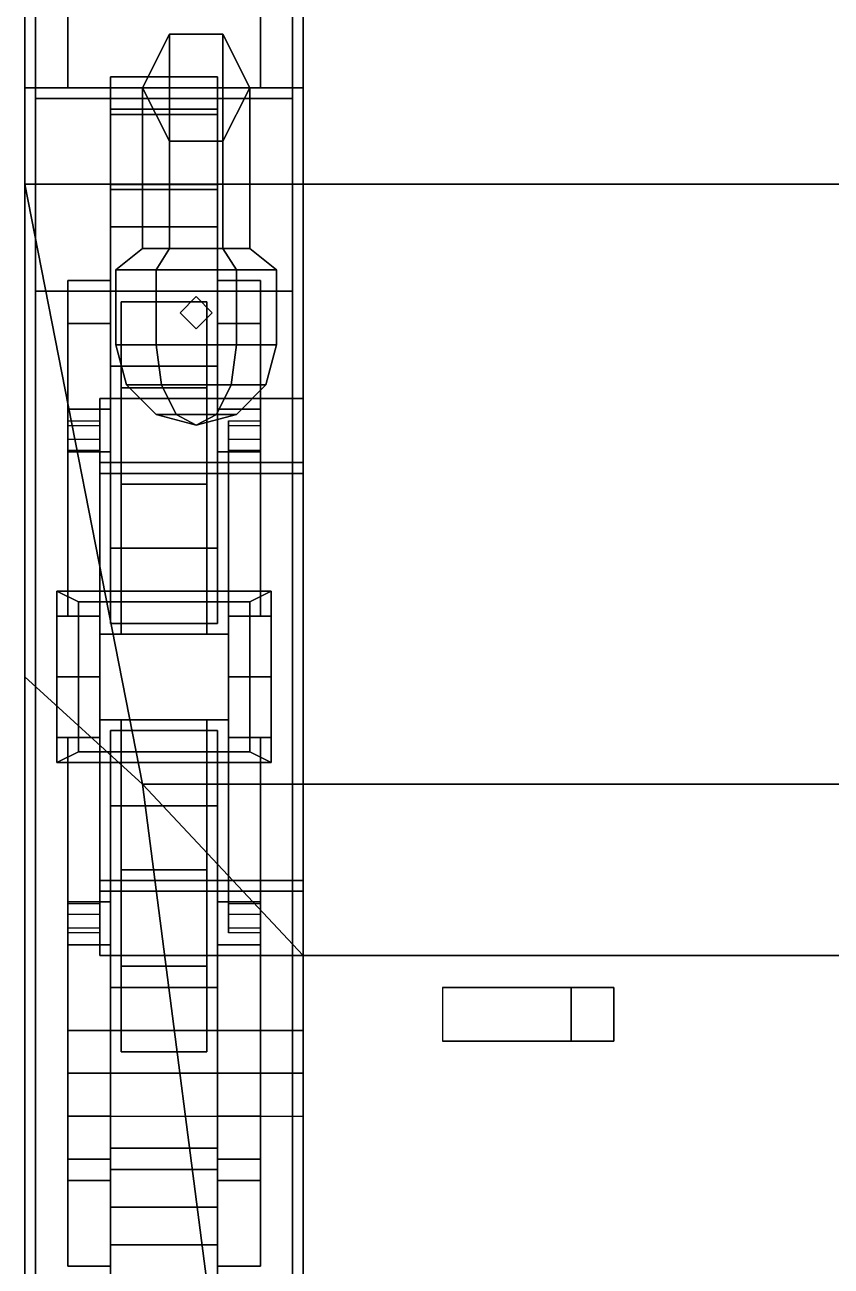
# Model space of a CAD drawing. Header units: millimetres. Extents: x -1.11 to 3, y -2.64 to 7.
# Drawn here: x -0.83 to -0.077, y 0.57 to 1.729 of the extents above; entities that cross this region are included whole.
import ezdxf

# ---------------------------------------------------------------- set-up
doc = ezdxf.new("R2010")
doc.units = ezdxf.units.MM
for name, color, linetype in [('mudguards', 6, 'Continuous'), ('suspension', 5, 'Continuous'), ('tracks', 3, 'Continuous'), ('wheels', 2, 'Continuous')]:
    doc.layers.add(name, color=color, linetype=linetype)

msp = doc.modelspace()

# ---------------------------------------------------------------- linework, layer by layer
for points in [[(-0.57, 1.85, 0.78), (-0.57, 1.58, 0.86), (0.57, 1.58, 0.86), (0.57, 1.85, 0.78)], [(-0.57, 1.74, 0.29), (-0.57, 1.58, 0.86), (-0.57, 1.85, 0.78), (-0.57, 1.85, 0.31)], [(0.57, 1.74, 0.29), (0.57, -1.81, 0.29), (-0.57, -1.81, 0.29), (-0.57, 1.74, 0.29)], [(-0.57, -1.81, 0.29), (-0.57, -1.99, 0.86), (-0.57, 1.58, 0.86), (-0.57, 1.74, 0.29)], [(-0.695, 1.72, 1.0933), (-0.72, 1.67, 1.05), (-0.72, 1.52, 1.05), (-0.695, 1.52, 1.0933)], [(-0.695, 1.72, 1.0933), (-0.645, 1.72, 1.0933), (-0.62, 1.67, 1.05), (-0.72, 1.67, 1.05)], [(-0.645, 1.72, 1.0933), (-0.695, 1.72, 1.0933), (-0.695, 1.52, 1.0933), (-0.645, 1.52, 1.0933)], [(-0.62, 1.67, 1.05), (-0.645, 1.72, 1.0933), (-0.645, 1.52, 1.0933), (-0.62, 1.52, 1.05)], [(-0.72, 1.67, 1.05), (-0.695, 1.62, 1.0067), (-0.695, 1.52, 1.0067), (-0.72, 1.52, 1.05)], [(-0.72, 1.67, 1.05), (-0.62, 1.67, 1.05), (-0.645, 1.62, 1.0067), (-0.695, 1.62, 1.0067)], [(-0.645, 1.62, 1.0067), (-0.62, 1.67, 1.05), (-0.62, 1.52, 1.05), (-0.645, 1.52, 1.0067)], [(-0.695, 1.62, 1.0067), (-0.645, 1.62, 1.0067), (-0.645, 1.52, 1.0067), (-0.695, 1.52, 1.0067)], [(-0.83, 1.58, 0.86), (-0.83, 1.12, 0.86), (-0.72, 1.02, 1.02)], [(0.72, 1.02, 1.02), (0.83, 1.58, 0.86), (-0.83, 1.58, 0.86), (-0.72, 1.02, 1.02)], [(-0.57, 1.58, 0.86), (-0.57, -1.99, 0.86), (-0.83, -2.3, 0.86), (-0.83, 1.58, 0.86)], [(-0.7075, 1.5, 0.985), (-0.745, 1.5, 1.05), (-0.72, 1.52, 1.05), (-0.695, 1.52, 1.0067)], [(-0.745, 1.5, 1.05), (-0.7075, 1.5, 1.115), (-0.695, 1.52, 1.0933), (-0.72, 1.52, 1.05)], [(-0.6325, 1.5, 0.985), (-0.7075, 1.5, 0.985), (-0.695, 1.52, 1.0067), (-0.645, 1.52, 1.0067)], [(-0.7075, 1.5, 1.115), (-0.6325, 1.5, 1.115), (-0.645, 1.52, 1.0933), (-0.695, 1.52, 1.0933)], [(-0.595, 1.5, 1.05), (-0.6325, 1.5, 0.985), (-0.645, 1.52, 1.0067), (-0.62, 1.52, 1.05)], [(-0.6325, 1.5, 1.115), (-0.595, 1.5, 1.05), (-0.62, 1.52, 1.05), (-0.645, 1.52, 1.0933)], [(-0.7075, 1.5, 1.115), (-0.745, 1.5, 1.05), (-0.745, 1.43, 1.05), (-0.7075, 1.43, 1.115)], [(-0.745, 1.5, 1.05), (-0.7075, 1.5, 0.985), (-0.7075, 1.43, 0.985), (-0.745, 1.43, 1.05)], [(-0.6325, 1.5, 1.115), (-0.7075, 1.5, 1.115), (-0.7075, 1.43, 1.115), (-0.6325, 1.43, 1.115)], [(-0.7075, 1.5, 0.985), (-0.6325, 1.5, 0.985), (-0.6325, 1.43, 0.985), (-0.7075, 1.43, 0.985)], [(-0.595, 1.5, 1.05), (-0.6325, 1.5, 1.115), (-0.6325, 1.43, 1.115), (-0.595, 1.43, 1.05)], [(-0.6325, 1.5, 0.985), (-0.595, 1.5, 1.05), (-0.595, 1.43, 1.05), (-0.6325, 1.43, 0.985)], [(-0.67, 1.475, 0.89), (-0.685, 1.46, 0.89), (-0.685, 1.46, 0.99), (-0.67, 1.475, 0.99)], [(-0.655, 1.46, 0.89), (-0.67, 1.475, 0.89), (-0.67, 1.475, 0.99), (-0.655, 1.46, 0.99)], [(-0.685, 1.46, 0.89), (-0.67, 1.445, 0.89), (-0.67, 1.445, 0.99), (-0.685, 1.46, 0.99)], [(-0.67, 1.445, 0.89), (-0.655, 1.46, 0.89), (-0.655, 1.46, 0.99), (-0.67, 1.445, 0.99)], [(-0.735, 1.3925, 1.05), (-0.745, 1.43, 1.05), (-0.7075, 1.43, 0.985), (-0.7025, 1.3925, 0.9938)], [(-0.7025, 1.3925, 1.1062), (-0.7075, 1.43, 1.115), (-0.745, 1.43, 1.05), (-0.735, 1.3925, 1.05)], [(-0.7025, 1.3925, 0.9938), (-0.7075, 1.43, 0.985), (-0.6325, 1.43, 0.985), (-0.6375, 1.3925, 0.9938)], [(-0.6375, 1.3925, 1.1062), (-0.6325, 1.43, 1.115), (-0.7075, 1.43, 1.115), (-0.7025, 1.3925, 1.1062)], [(-0.6375, 1.3925, 0.9938), (-0.6325, 1.43, 0.985), (-0.595, 1.43, 1.05), (-0.605, 1.3925, 1.05)], [(-0.605, 1.3925, 1.05), (-0.595, 1.43, 1.05), (-0.6325, 1.43, 1.115), (-0.6375, 1.3925, 1.1062)], [(-0.7075, 1.365, 1.05), (-0.735, 1.3925, 1.05), (-0.7025, 1.3925, 0.9938), (-0.6887, 1.365, 1.0175)], [(-0.6887, 1.365, 1.0825), (-0.7025, 1.3925, 1.1062), (-0.735, 1.3925, 1.05), (-0.7075, 1.365, 1.05)], [(-0.6887, 1.365, 1.0175), (-0.7025, 1.3925, 0.9938), (-0.6375, 1.3925, 0.9938), (-0.6512, 1.365, 1.0175)], [(-0.6512, 1.365, 1.0825), (-0.6375, 1.3925, 1.1062), (-0.7025, 1.3925, 1.1062), (-0.6887, 1.365, 1.0825)], [(-0.6512, 1.365, 1.0175), (-0.6375, 1.3925, 0.9938), (-0.605, 1.3925, 1.05), (-0.6325, 1.365, 1.05)], [(-0.6325, 1.365, 1.05), (-0.605, 1.3925, 1.05), (-0.6375, 1.3925, 1.1062), (-0.6512, 1.365, 1.0825)], [(-0.67, 1.355, 1.05), (-0.7075, 1.365, 1.05), (-0.6887, 1.365, 1.0175), (-0.67, 1.355, 1.05)], [(-0.67, 1.355, 1.05), (-0.6887, 1.365, 1.0825), (-0.7075, 1.365, 1.05), (-0.67, 1.355, 1.05)], [(-0.67, 1.355, 1.05), (-0.6887, 1.365, 1.0175), (-0.6512, 1.365, 1.0175), (-0.67, 1.355, 1.05)], [(-0.67, 1.355, 1.05), (-0.6512, 1.365, 1.0825), (-0.6887, 1.365, 1.0825), (-0.67, 1.355, 1.05)], [(-0.67, 1.355, 1.05), (-0.6512, 1.365, 1.0175), (-0.6325, 1.365, 1.05), (-0.67, 1.355, 1.05)], [(-0.67, 1.355, 1.05), (-0.6325, 1.365, 1.05), (-0.6512, 1.365, 1.0825), (-0.67, 1.355, 1.05)], [(-0.83, 1.12, 0.86), (-0.83, -0.23, 0.86), (-0.57, -0.14, 1.24), (-0.72, 1.02, 1.02)], [(-0.72, 1.02, 1.02), (-0.57, -0.14, 1.24), (-0.57, -0.14, 1.24), (-0.57, 0.86, 1.24)], [(0.57, 0.86, 1.24), (0.72, 1.02, 1.02), (-0.72, 1.02, 1.02), (-0.57, 0.86, 1.24)], [(-0.57, 0.86, 1.24), (-0.57, -0.16, 1.24), (0.57, -0.16, 1.24), (0.57, 0.86, 1.24)], [(-0.28, 0.83, 1.56), (-0.28, 0.83, 1.24), (-0.44, 0.83, 1.24), (-0.32, 0.83, 1.56)], [(-0.32, 0.83, 1.56), (-0.44, 0.83, 1.24), (-0.44, 0.78, 1.24), (-0.32, 0.78, 1.56)], [(-0.32, 0.78, 1.56), (-0.28, 0.78, 1.56), (-0.28, 0.83, 1.56), (-0.32, 0.83, 1.56)], [(-0.28, 0.78, 1.56), (-0.28, 0.78, 1.24), (-0.28, 0.83, 1.24), (-0.28, 0.83, 1.56)], [(-0.44, 0.78, 1.24), (-0.28, 0.78, 1.24), (-0.28, 0.78, 1.56), (-0.32, 0.78, 1.56)]]:
    msp.add_3dface(points)
at = {"layer": 'mudguards'}
for points in [[(-0.57, 1.92, 0.87), (-0.57, 1.67, 0.87), (-0.83, 1.67, 0.87), (-0.83, 1.92, 0.87)], [(-0.83, 1.92, 0.87), (-0.83, 1.67, 0.87), (-0.57, 1.67, 0.87), (-0.57, 1.92, 0.87)], [(-0.57, 1.92, 0.87), (-0.57, 1.67, 0.87), (-0.57, 1.58, 0.86), (-0.57, 1.85, 0.78)], [(-0.57, 1.85, 0.78), (-0.57, 1.58, 0.86), (-0.57, 1.67, 0.87), (-0.57, 1.92, 0.87)], [(-0.57, 1.67, 0.87), (-0.57, 1.58, 0.86), (-0.83, 1.58, 0.86), (-0.83, 1.67, 0.87)], [(-0.83, 1.67, 0.87), (-0.83, 1.58, 0.86), (-0.57, 1.58, 0.86), (-0.57, 1.67, 0.87)]]:
    msp.add_3dface(points, dxfattribs=at)
at = {"layer": 'suspension'}
for points in [[(-0.79, 1.45, 0.1907), (-0.79, 1.37, 0.1907), (-0.79, 1.33, 0.26), (-0.79, 1.49, 0.26)], [(-0.79, 1.45, 0.1907), (-0.79, 1.49, 0.26), (-0.75, 1.49, 0.26), (-0.75, 1.45, 0.1907)], [(-0.79, 1.49, 0.26), (-0.79, 1.33, 0.26), (-0.79, 1.37, 0.3293), (-0.79, 1.45, 0.3293)], [(-0.79, 1.49, 0.26), (-0.79, 1.45, 0.3293), (-0.75, 1.45, 0.3293), (-0.75, 1.49, 0.26)], [(-0.61, 1.49, 0.26), (-0.61, 1.45, 0.1907), (-0.65, 1.45, 0.1907), (-0.65, 1.49, 0.26)], [(-0.61, 1.45, 0.3293), (-0.61, 1.49, 0.26), (-0.65, 1.49, 0.26), (-0.65, 1.45, 0.3293)], [(-0.61, 1.37, 0.1907), (-0.61, 1.45, 0.1907), (-0.61, 1.49, 0.26), (-0.61, 1.33, 0.26)], [(-0.61, 1.33, 0.26), (-0.61, 1.49, 0.26), (-0.61, 1.45, 0.3293), (-0.61, 1.37, 0.3293)], [(-0.74, 1.47, 0.69), (-0.74, 1.39, 0.64), (-0.74, 1.3, 0.67), (-0.74, 1.39, 0.69)], [(-0.66, 1.47, 0.69), (-0.66, 1.39, 0.64), (-0.74, 1.39, 0.64), (-0.74, 1.47, 0.69)], [(-0.66, 1.39, 0.69), (-0.66, 1.47, 0.69), (-0.74, 1.47, 0.69), (-0.74, 1.39, 0.69)], [(-0.66, 1.3, 0.67), (-0.66, 1.39, 0.64), (-0.66, 1.47, 0.69), (-0.66, 1.39, 0.69)], [(-0.79, 1.37, 0.1907), (-0.79, 1.45, 0.1907), (-0.75, 1.45, 0.1907), (-0.75, 1.37, 0.1907)], [(-0.79, 1.45, 0.3293), (-0.79, 1.37, 0.3293), (-0.75, 1.37, 0.3293), (-0.75, 1.45, 0.3293)], [(-0.61, 1.45, 0.1907), (-0.61, 1.37, 0.1907), (-0.65, 1.37, 0.1907), (-0.65, 1.45, 0.1907)], [(-0.61, 1.37, 0.3293), (-0.61, 1.45, 0.3293), (-0.65, 1.45, 0.3293), (-0.65, 1.37, 0.3293)], [(-0.57, 1.38, 0.72), (-0.57, 1.38, 0.6), (-0.76, 1.38, 0.6), (-0.76, 1.38, 0.72)], [(-0.76, 1.38, 0.72), (-0.76, 1.38, 0.6), (-0.76, 1.32, 0.6), (-0.76, 1.31, 0.72)], [(-0.76, 1.32, 0.6), (-0.76, 1.38, 0.6), (-0.57, 1.38, 0.6), (-0.57, 1.32, 0.6)], [(-0.57, 1.31, 0.72), (-0.57, 1.38, 0.72), (-0.76, 1.38, 0.72), (-0.76, 1.31, 0.72)], [(-0.74, 1.39, 0.69), (-0.74, 1.3, 0.67), (-0.66, 1.3, 0.67), (-0.66, 1.39, 0.69)], [(-0.66, 1.39, 0.64), (-0.66, 1.16, 0.59), (-0.74, 1.16, 0.59), (-0.74, 1.39, 0.64)], [(-0.74, 1.39, 0.64), (-0.74, 1.16, 0.59), (-0.74, 1.16, 0.67), (-0.74, 1.3, 0.67)], [(-0.66, 1.16, 0.67), (-0.66, 1.16, 0.59), (-0.66, 1.39, 0.64), (-0.66, 1.3, 0.67)], [(-0.79, 1.33, 0.26), (-0.79, 1.37, 0.1907), (-0.75, 1.37, 0.1907), (-0.75, 1.33, 0.26)], [(-0.79, 1.37, 0.3293), (-0.79, 1.33, 0.26), (-0.75, 1.33, 0.26), (-0.75, 1.37, 0.3293)], [(-0.61, 1.37, 0.1907), (-0.61, 1.33, 0.26), (-0.65, 1.33, 0.26), (-0.65, 1.37, 0.1907)], [(-0.61, 1.33, 0.26), (-0.61, 1.37, 0.3293), (-0.65, 1.37, 0.3293), (-0.65, 1.33, 0.26)], [(-0.79, 1.359, 0.2098), (-0.79, 1.1766, 0.1834), (-0.79, 1.2, 0.24), (-0.79, 1.3415, 0.24)], [(-0.76, 1.359, 0.2098), (-0.76, 1.1766, 0.1834), (-0.79, 1.1766, 0.1834), (-0.79, 1.359, 0.2098)], [(-0.76, 1.2, 0.24), (-0.76, 1.1766, 0.1834), (-0.76, 1.359, 0.2098), (-0.76, 1.3415, 0.24)], [(-0.64, 1.359, 0.2098), (-0.64, 1.1766, 0.1834), (-0.64, 1.2, 0.24), (-0.64, 1.3415, 0.24)], [(-0.61, 1.359, 0.2098), (-0.61, 1.1766, 0.1834), (-0.64, 1.1766, 0.1834), (-0.64, 1.359, 0.2098)], [(-0.61, 1.2, 0.24), (-0.61, 1.1766, 0.1834), (-0.61, 1.359, 0.2098), (-0.61, 1.3415, 0.24)], [(-0.79, 1.3543, 0.3021), (-0.79, 1.2, 0.36), (-0.76, 1.2, 0.36), (-0.76, 1.3543, 0.3021)], [(-0.79, 1.3317, 0.263), (-0.79, 1.2, 0.31), (-0.79, 1.2, 0.36), (-0.79, 1.3543, 0.3021)], [(-0.76, 1.2, 0.36), (-0.76, 1.2, 0.31), (-0.76, 1.3317, 0.263), (-0.76, 1.3543, 0.3021)], [(-0.64, 1.3317, 0.263), (-0.64, 1.2, 0.31), (-0.64, 1.2, 0.36), (-0.64, 1.3543, 0.3021)], [(-0.64, 1.3543, 0.3021), (-0.64, 1.2, 0.36), (-0.61, 1.2, 0.36), (-0.61, 1.3543, 0.3021)], [(-0.61, 1.2, 0.36), (-0.61, 1.2, 0.31), (-0.61, 1.3317, 0.263), (-0.61, 1.3543, 0.3021)], [(-0.79, 1.3415, 0.24), (-0.79, 1.2, 0.24), (-0.76, 1.2, 0.24), (-0.76, 1.3415, 0.24)], [(-0.64, 1.3415, 0.24), (-0.64, 1.2, 0.24), (-0.61, 1.2, 0.24), (-0.61, 1.3415, 0.24)], [(-0.76, 1.3317, 0.263), (-0.76, 1.2, 0.31), (-0.79, 1.2, 0.31), (-0.79, 1.3317, 0.263)], [(-0.61, 1.3317, 0.263), (-0.61, 1.2, 0.31), (-0.64, 1.2, 0.31), (-0.64, 1.3317, 0.263)], [(-0.76, 1.31, 0.72), (-0.76, 1.32, 0.6), (-0.57, 1.32, 0.6), (-0.57, 1.31, 0.72)], [(-0.74, 1.3, 0.67), (-0.74, 1.16, 0.67), (-0.66, 1.16, 0.67), (-0.66, 1.3, 0.67)], [(-0.8, 1.2, 0.24), (-0.8, 1.1766, 0.1834), (-0.8, 1.0634, 0.1834), (-0.8, 1.04, 0.24)], [(-0.8, 1.1766, 0.1834), (-0.8, 1.2, 0.24), (-0.76, 1.2, 0.24), (-0.76, 1.1766, 0.1834)], [(-0.6, 1.2, 0.5), (-0.6, 1.2, 0.43), (-0.8, 1.2, 0.43), (-0.8, 1.2, 0.5)], [(-0.8, 1.2, 0.5), (-0.8, 1.2, 0.43), (-0.8, 1.04, 0.43), (-0.8, 1.04, 0.5)], [(-0.76, 1.2, 0.43), (-0.76, 1.2, 0.24), (-0.8, 1.2, 0.24), (-0.8, 1.2, 0.43)], [(-0.8, 1.2, 0.43), (-0.8, 1.2, 0.24), (-0.8, 1.04, 0.24), (-0.8, 1.04, 0.43)], [(-0.62, 1.19, 0.59), (-0.6, 1.2, 0.5), (-0.8, 1.2, 0.5), (-0.78, 1.19, 0.59)], [(-0.78, 1.19, 0.59), (-0.8, 1.2, 0.5), (-0.8, 1.04, 0.5), (-0.78, 1.05, 0.59)], [(-0.76, 1.0634, 0.1834), (-0.76, 1.1766, 0.1834), (-0.76, 1.2, 0.24), (-0.76, 1.04, 0.24)], [(-0.76, 1.04, 0.43), (-0.76, 1.2, 0.43), (-0.64, 1.2, 0.43), (-0.64, 1.04, 0.43)], [(-0.76, 1.04, 0.24), (-0.76, 1.2, 0.24), (-0.76, 1.2, 0.43), (-0.76, 1.04, 0.43)], [(-0.6, 1.2, 0.24), (-0.6, 1.1766, 0.1834), (-0.64, 1.1766, 0.1834), (-0.64, 1.2, 0.24)], [(-0.64, 1.1766, 0.1834), (-0.64, 1.0634, 0.1834), (-0.64, 1.04, 0.24), (-0.64, 1.2, 0.24)], [(-0.64, 1.2, 0.24), (-0.64, 1.04, 0.24), (-0.64, 1.04, 0.43), (-0.64, 1.2, 0.43)], [(-0.6, 1.2, 0.43), (-0.6, 1.2, 0.24), (-0.64, 1.2, 0.24), (-0.64, 1.2, 0.43)], [(-0.6, 1.04, 0.5), (-0.6, 1.2, 0.5), (-0.62, 1.19, 0.59), (-0.62, 1.05, 0.59)], [(-0.6, 1.04, 0.24), (-0.6, 1.0634, 0.1834), (-0.6, 1.1766, 0.1834), (-0.6, 1.2, 0.24)], [(-0.6, 1.04, 0.43), (-0.6, 1.2, 0.43), (-0.6, 1.2, 0.5), (-0.6, 1.04, 0.5)], [(-0.6, 1.04, 0.43), (-0.6, 1.04, 0.24), (-0.6, 1.2, 0.24), (-0.6, 1.2, 0.43)], [(-0.62, 1.05, 0.59), (-0.62, 1.19, 0.59), (-0.78, 1.19, 0.59), (-0.78, 1.05, 0.59)], [(-0.8, 1.1766, 0.1834), (-0.8, 1.12, 0.16), (-0.8, 1.12, 0.16), (-0.8, 1.0634, 0.1834)], [(-0.8, 1.12, 0.16), (-0.8, 1.1766, 0.1834), (-0.76, 1.1766, 0.1834), (-0.76, 1.12, 0.16)], [(-0.76, 1.12, 0.16), (-0.76, 1.12, 0.16), (-0.76, 1.1766, 0.1834), (-0.76, 1.0634, 0.1834)], [(-0.6, 1.1766, 0.1834), (-0.6, 1.12, 0.16), (-0.64, 1.12, 0.16), (-0.64, 1.1766, 0.1834)], [(-0.64, 1.12, 0.16), (-0.64, 1.12, 0.16), (-0.64, 1.0634, 0.1834), (-0.64, 1.1766, 0.1834)], [(-0.6, 1.0634, 0.1834), (-0.6, 1.12, 0.16), (-0.6, 1.12, 0.16), (-0.6, 1.1766, 0.1834)], [(-0.76, 1.16, 0.7), (-0.76, 1.16, 0.59), (-0.76, 1.08, 0.59), (-0.76, 1.08, 0.7)], [(-0.64, 1.16, 0.7), (-0.64, 1.16, 0.59), (-0.76, 1.16, 0.59), (-0.76, 1.16, 0.7)], [(-0.64, 1.08, 0.7), (-0.64, 1.16, 0.7), (-0.76, 1.16, 0.7), (-0.76, 1.08, 0.7)], [(-0.64, 1.08, 0.59), (-0.64, 1.16, 0.59), (-0.64, 1.16, 0.7), (-0.64, 1.08, 0.7)], [(-0.8, 1.0634, 0.1834), (-0.8, 1.12, 0.16), (-0.76, 1.12, 0.16), (-0.76, 1.0634, 0.1834)], [(-0.6, 1.12, 0.16), (-0.6, 1.0634, 0.1834), (-0.64, 1.0634, 0.1834), (-0.64, 1.12, 0.16)], [(-0.76, 1.08, 0.7), (-0.76, 1.08, 0.59), (-0.64, 1.08, 0.59), (-0.64, 1.08, 0.7)], [(-0.74, 1.08, 0.67), (-0.74, 1.08, 0.59), (-0.74, 0.85, 0.64), (-0.74, 0.94, 0.67)], [(-0.74, 0.85, 0.64), (-0.74, 1.08, 0.59), (-0.66, 1.08, 0.59), (-0.66, 0.85, 0.64)], [(-0.66, 0.94, 0.67), (-0.66, 1.08, 0.67), (-0.74, 1.08, 0.67), (-0.74, 0.94, 0.67)], [(-0.66, 0.85, 0.64), (-0.66, 1.08, 0.59), (-0.66, 1.08, 0.67), (-0.66, 0.94, 0.67)], [(-0.8, 1.04, 0.24), (-0.8, 1.0634, 0.1834), (-0.76, 1.0634, 0.1834), (-0.76, 1.04, 0.24)], [(-0.79, 1.04, 0.24), (-0.79, 1.0634, 0.1834), (-0.79, 0.881, 0.2098), (-0.79, 0.8985, 0.24)], [(-0.79, 0.881, 0.2098), (-0.79, 1.0634, 0.1834), (-0.76, 1.0634, 0.1834), (-0.76, 0.881, 0.2098)], [(-0.76, 0.881, 0.2098), (-0.76, 1.0634, 0.1834), (-0.76, 1.04, 0.24), (-0.76, 0.8985, 0.24)], [(-0.64, 1.04, 0.24), (-0.64, 1.0634, 0.1834), (-0.64, 0.881, 0.2098), (-0.64, 0.8985, 0.24)], [(-0.6, 1.0634, 0.1834), (-0.6, 1.04, 0.24), (-0.64, 1.04, 0.24), (-0.64, 1.0634, 0.1834)], [(-0.64, 0.881, 0.2098), (-0.64, 1.0634, 0.1834), (-0.61, 1.0634, 0.1834), (-0.61, 0.881, 0.2098)], [(-0.61, 0.881, 0.2098), (-0.61, 1.0634, 0.1834), (-0.61, 1.04, 0.24), (-0.61, 0.8985, 0.24)], [(-0.78, 1.05, 0.59), (-0.8, 1.04, 0.5), (-0.6, 1.04, 0.5), (-0.62, 1.05, 0.59)], [(-0.8, 1.04, 0.5), (-0.8, 1.04, 0.43), (-0.6, 1.04, 0.43), (-0.6, 1.04, 0.5)], [(-0.8, 1.04, 0.43), (-0.8, 1.04, 0.24), (-0.76, 1.04, 0.24), (-0.76, 1.04, 0.43)], [(-0.79, 1.04, 0.36), (-0.79, 1.04, 0.31), (-0.79, 0.9083, 0.263), (-0.79, 0.8857, 0.3021)], [(-0.76, 0.8857, 0.3021), (-0.76, 1.04, 0.36), (-0.79, 1.04, 0.36), (-0.79, 0.8857, 0.3021)], [(-0.79, 0.9083, 0.263), (-0.79, 1.04, 0.31), (-0.76, 1.04, 0.31), (-0.76, 0.9083, 0.263)], [(-0.76, 0.8985, 0.24), (-0.76, 1.04, 0.24), (-0.79, 1.04, 0.24), (-0.79, 0.8985, 0.24)], [(-0.76, 0.9083, 0.263), (-0.76, 1.04, 0.31), (-0.76, 1.04, 0.36), (-0.76, 0.8857, 0.3021)], [(-0.61, 0.8985, 0.24), (-0.61, 1.04, 0.24), (-0.64, 1.04, 0.24), (-0.64, 0.8985, 0.24)], [(-0.64, 0.9083, 0.263), (-0.64, 1.04, 0.31), (-0.61, 1.04, 0.31), (-0.61, 0.9083, 0.263)], [(-0.61, 0.8857, 0.3021), (-0.61, 1.04, 0.36), (-0.64, 1.04, 0.36), (-0.64, 0.8857, 0.3021)], [(-0.64, 1.04, 0.36), (-0.64, 1.04, 0.31), (-0.64, 0.9083, 0.263), (-0.64, 0.8857, 0.3021)], [(-0.64, 1.04, 0.43), (-0.64, 1.04, 0.24), (-0.6, 1.04, 0.24), (-0.6, 1.04, 0.43)], [(-0.61, 0.9083, 0.263), (-0.61, 1.04, 0.31), (-0.61, 1.04, 0.36), (-0.61, 0.8857, 0.3021)], [(-0.74, 0.94, 0.67), (-0.74, 0.85, 0.64), (-0.74, 0.77, 0.69), (-0.74, 0.85, 0.69)], [(-0.66, 0.85, 0.69), (-0.66, 0.94, 0.67), (-0.74, 0.94, 0.67), (-0.74, 0.85, 0.69)], [(-0.66, 0.77, 0.69), (-0.66, 0.85, 0.64), (-0.66, 0.94, 0.67), (-0.66, 0.85, 0.69)], [(-0.57, 0.93, 0.72), (-0.57, 0.92, 0.6), (-0.76, 0.92, 0.6), (-0.76, 0.93, 0.72)], [(-0.76, 0.92, 0.6), (-0.76, 0.86, 0.6), (-0.76, 0.86, 0.72), (-0.76, 0.93, 0.72)], [(-0.76, 0.93, 0.72), (-0.76, 0.86, 0.72), (-0.57, 0.86, 0.72), (-0.57, 0.93, 0.72)], [(-0.57, 0.92, 0.6), (-0.57, 0.86, 0.6), (-0.76, 0.86, 0.6), (-0.76, 0.92, 0.6)], [(-0.79, 0.87, 0.1907), (-0.79, 0.79, 0.1907), (-0.79, 0.75, 0.26), (-0.79, 0.91, 0.26)], [(-0.79, 0.87, 0.1907), (-0.79, 0.91, 0.26), (-0.75, 0.91, 0.26), (-0.75, 0.87, 0.1907)], [(-0.79, 0.91, 0.26), (-0.79, 0.75, 0.26), (-0.79, 0.79, 0.3293), (-0.79, 0.87, 0.3293)], [(-0.79, 0.91, 0.26), (-0.79, 0.87, 0.3293), (-0.75, 0.87, 0.3293), (-0.75, 0.91, 0.26)], [(-0.61, 0.91, 0.26), (-0.61, 0.87, 0.1907), (-0.65, 0.87, 0.1907), (-0.65, 0.91, 0.26)], [(-0.61, 0.87, 0.3293), (-0.61, 0.91, 0.26), (-0.65, 0.91, 0.26), (-0.65, 0.87, 0.3293)], [(-0.61, 0.79, 0.1907), (-0.61, 0.87, 0.1907), (-0.61, 0.91, 0.26), (-0.61, 0.75, 0.26)], [(-0.61, 0.75, 0.26), (-0.61, 0.91, 0.26), (-0.61, 0.87, 0.3293), (-0.61, 0.79, 0.3293)], [(-0.79, 0.79, 0.1907), (-0.79, 0.87, 0.1907), (-0.75, 0.87, 0.1907), (-0.75, 0.79, 0.1907)], [(-0.79, 0.87, 0.3293), (-0.79, 0.79, 0.3293), (-0.75, 0.79, 0.3293), (-0.75, 0.87, 0.3293)], [(-0.61, 0.87, 0.1907), (-0.61, 0.79, 0.1907), (-0.65, 0.79, 0.1907), (-0.65, 0.87, 0.1907)], [(-0.61, 0.79, 0.3293), (-0.61, 0.87, 0.3293), (-0.65, 0.87, 0.3293), (-0.65, 0.79, 0.3293)], [(-0.76, 0.86, 0.72), (-0.76, 0.86, 0.6), (-0.57, 0.86, 0.6), (-0.57, 0.86, 0.72)], [(-0.74, 0.77, 0.69), (-0.74, 0.85, 0.64), (-0.66, 0.85, 0.64), (-0.66, 0.77, 0.69)], [(-0.74, 0.85, 0.69), (-0.74, 0.77, 0.69), (-0.66, 0.77, 0.69), (-0.66, 0.85, 0.69)], [(-0.79, 0.75, 0.26), (-0.79, 0.79, 0.1907), (-0.75, 0.79, 0.1907), (-0.75, 0.75, 0.26)], [(-0.79, 0.79, 0.3293), (-0.79, 0.75, 0.26), (-0.75, 0.75, 0.26), (-0.75, 0.79, 0.3293)], [(-0.79, 0.79, 0.72), (-0.79, 0.75, 0.59), (-0.79, 0.71, 0.66), (-0.79, 0.75, 0.74)], [(-0.57, 0.79, 0.72), (-0.57, 0.75, 0.59), (-0.79, 0.75, 0.59), (-0.79, 0.79, 0.72)], [(-0.57, 0.75, 0.74), (-0.57, 0.79, 0.72), (-0.79, 0.79, 0.72), (-0.79, 0.75, 0.74)], [(-0.61, 0.79, 0.1907), (-0.61, 0.75, 0.26), (-0.65, 0.75, 0.26), (-0.65, 0.79, 0.1907)], [(-0.61, 0.75, 0.26), (-0.61, 0.79, 0.3293), (-0.65, 0.79, 0.3293), (-0.65, 0.75, 0.26)], [(-0.79, 0.75, 0.74), (-0.79, 0.71, 0.66), (-0.57, 0.71, 0.66), (-0.57, 0.75, 0.74)], [(-0.79, 0.75, 0.59), (-0.79, 0.65, 0.59), (-0.79, 0.67, 0.66), (-0.79, 0.71, 0.66)], [(-0.75, 0.75, 0.59), (-0.75, 0.65, 0.59), (-0.79, 0.65, 0.59), (-0.79, 0.75, 0.59)], [(-0.75, 0.67, 0.66), (-0.75, 0.65, 0.59), (-0.75, 0.75, 0.59), (-0.75, 0.71, 0.66)], [(-0.61, 0.75, 0.59), (-0.61, 0.65, 0.59), (-0.65, 0.65, 0.59), (-0.65, 0.75, 0.59)], [(-0.65, 0.75, 0.59), (-0.65, 0.65, 0.59), (-0.65, 0.67, 0.66), (-0.65, 0.71, 0.66)], [(-0.61, 0.67, 0.66), (-0.61, 0.65, 0.59), (-0.61, 0.75, 0.59), (-0.61, 0.71, 0.66)], [(-0.79, 0.71, 0.66), (-0.79, 0.67, 0.66), (-0.75, 0.67, 0.66), (-0.75, 0.71, 0.66)], [(-0.65, 0.71, 0.66), (-0.65, 0.67, 0.66), (-0.61, 0.67, 0.66), (-0.61, 0.71, 0.66)], [(-0.79, 0.67, 0.66), (-0.79, 0.57, 0.7), (-0.75, 0.57, 0.7), (-0.75, 0.67, 0.66)], [(-0.79, 0.65, 0.59), (-0.79, 0.57, 0.63), (-0.79, 0.57, 0.7), (-0.79, 0.67, 0.66)], [(-0.75, 0.57, 0.7), (-0.75, 0.57, 0.63), (-0.75, 0.65, 0.59), (-0.75, 0.67, 0.66)], [(-0.65, 0.65, 0.59), (-0.65, 0.57, 0.63), (-0.65, 0.57, 0.7), (-0.65, 0.67, 0.66)], [(-0.65, 0.67, 0.66), (-0.65, 0.57, 0.7), (-0.61, 0.57, 0.7), (-0.61, 0.67, 0.66)], [(-0.61, 0.57, 0.7), (-0.61, 0.57, 0.63), (-0.61, 0.65, 0.59), (-0.61, 0.67, 0.66)], [(-0.75, 0.65, 0.59), (-0.75, 0.57, 0.63), (-0.79, 0.57, 0.63), (-0.79, 0.65, 0.59)], [(-0.61, 0.65, 0.59), (-0.61, 0.57, 0.63), (-0.65, 0.57, 0.63), (-0.65, 0.65, 0.59)]]:
    msp.add_3dface(points, dxfattribs=at)
at = {"layer": 'tracks'}
for points in [[(-0.82, 2, 0.3), (-0.82, 1.48, 0.01), (-0.58, 1.48, 0.01), (-0.58, 2, 0.3)], [(-0.58, 2, 0.3), (-0.58, 1.48, 0.01), (-0.82, 1.48, 0.01), (-0.82, 2, 0.3)], [(-0.58, 1.66, 0.78), (-0.58, 1.83, 0.8), (-0.82, 1.83, 0.8), (-0.82, 1.66, 0.78)], [(-0.82, 1.66, 0.78), (-0.82, 1.83, 0.8), (-0.58, 1.83, 0.8), (-0.58, 1.66, 0.78)], [(-0.82, -1.77, 0.78), (-0.82, 1.66, 0.78), (-0.58, 1.66, 0.78), (-0.58, -1.77, 0.78)], [(-0.58, -1.77, 0.78), (-0.58, 1.66, 0.78), (-0.82, 1.66, 0.78), (-0.82, -1.77, 0.78)], [(-0.58, 1.48, 0.01), (-0.58, -1.39, 0.01), (-0.82, -1.39, 0.01), (-0.82, 1.48, 0.01)], [(-0.82, 1.48, 0.01), (-0.82, -1.39, 0.01), (-0.58, -1.39, 0.01), (-0.58, 1.48, 0.01)]]:
    msp.add_3dface(points, dxfattribs=at)
at = {"layer": 'wheels'}
for points in [[(-0.79, 1.7374, 0.7226), (-0.79, 2.13, 0.56), (-0.79, 2.0626, 0.3974), (-0.79, 1.67, 0.56)], [(-0.61, 1.67, 0.56), (-0.61, 2.0626, 0.3974), (-0.61, 2.13, 0.56), (-0.61, 1.7374, 0.7226)], [(-0.79, 1.67, 0.56), (-0.79, 2.0626, 0.3974), (-0.79, 1.9, 0.33), (-0.79, 1.7374, 0.3974)], [(-0.61, 1.7374, 0.3974), (-0.61, 1.9, 0.33), (-0.61, 2.0626, 0.3974), (-0.61, 1.67, 0.56)], [(-0.61, 1.67, 0.56), (-0.61, 1.7374, 0.7226), (-0.79, 1.7374, 0.7226), (-0.79, 1.67, 0.56)], [(-0.61, 1.7374, 0.3974), (-0.61, 1.67, 0.56), (-0.79, 1.67, 0.56), (-0.79, 1.7374, 0.3974)], [(-0.65, 1.645, 0.7706), (-0.65, 1.68, 0.71), (-0.75, 1.68, 0.71), (-0.75, 1.645, 0.7706)], [(-0.65, 1.68, 0.71), (-0.65, 1.645, 0.6494), (-0.75, 1.645, 0.6494), (-0.75, 1.68, 0.71)], [(-0.75, 1.575, 0.7706), (-0.75, 1.645, 0.7706), (-0.75, 1.68, 0.71), (-0.75, 1.54, 0.71)], [(-0.75, 1.54, 0.71), (-0.75, 1.68, 0.71), (-0.75, 1.645, 0.6494), (-0.75, 1.575, 0.6494)], [(-0.65, 1.54, 0.71), (-0.65, 1.68, 0.71), (-0.65, 1.645, 0.7706), (-0.65, 1.575, 0.7706)], [(-0.65, 1.575, 0.6494), (-0.65, 1.645, 0.6494), (-0.65, 1.68, 0.71), (-0.65, 1.54, 0.71)], [(-0.65, 1.5797, 0.4297), (-0.65, 1.65, 0.26), (-0.75, 1.65, 0.26), (-0.75, 1.5797, 0.4297)], [(-0.65, 1.65, 0.26), (-0.65, 1.5797, 0.0903), (-0.75, 1.5797, 0.0903), (-0.75, 1.65, 0.26)], [(-0.75, 1.5797, 0.0903), (-0.75, 1.17, 0.26), (-0.75, 1.2403, 0.4297), (-0.75, 1.65, 0.26)], [(-0.75, 1.65, 0.26), (-0.75, 1.2403, 0.4297), (-0.75, 1.41, 0.5), (-0.75, 1.5797, 0.4297)], [(-0.65, 1.2403, 0.4297), (-0.65, 1.65, 0.26), (-0.65, 1.5797, 0.4297), (-0.65, 1.41, 0.5)], [(-0.65, 1.17, 0.26), (-0.65, 1.5797, 0.0903), (-0.65, 1.65, 0.26), (-0.65, 1.2403, 0.4297)], [(-0.65, 1.575, 0.7706), (-0.65, 1.645, 0.7706), (-0.75, 1.645, 0.7706), (-0.75, 1.575, 0.7706)], [(-0.65, 1.645, 0.6494), (-0.65, 1.575, 0.6494), (-0.75, 1.575, 0.6494), (-0.75, 1.645, 0.6494)], [(-0.65, 1.41, 0.5), (-0.65, 1.5797, 0.4297), (-0.75, 1.5797, 0.4297), (-0.75, 1.41, 0.5)], [(-0.65, 1.5797, 0.0903), (-0.65, 1.41, 0.02), (-0.75, 1.41, 0.02), (-0.75, 1.5797, 0.0903)], [(-0.75, 1.41, 0.02), (-0.75, 1.2403, 0.0903), (-0.75, 1.17, 0.26), (-0.75, 1.5797, 0.0903)], [(-0.65, 1.2403, 0.0903), (-0.65, 1.41, 0.02), (-0.65, 1.5797, 0.0903), (-0.65, 1.17, 0.26)], [(-0.65, 1.54, 0.71), (-0.65, 1.575, 0.7706), (-0.75, 1.575, 0.7706), (-0.75, 1.54, 0.71)], [(-0.65, 1.575, 0.6494), (-0.65, 1.54, 0.71), (-0.75, 1.54, 0.71), (-0.75, 1.575, 0.6494)], [(-0.65, 1.2403, 0.4297), (-0.65, 1.41, 0.5), (-0.75, 1.41, 0.5), (-0.75, 1.2403, 0.4297)], [(-0.65, 1.41, 0.02), (-0.65, 1.2403, 0.0903), (-0.75, 1.2403, 0.0903), (-0.75, 1.41, 0.02)], [(-0.65, 1.17, 0.26), (-0.65, 1.2403, 0.4297), (-0.75, 1.2403, 0.4297), (-0.75, 1.17, 0.26)], [(-0.65, 1.2403, 0.0903), (-0.65, 1.17, 0.26), (-0.75, 1.17, 0.26), (-0.75, 1.2403, 0.0903)], [(-0.75, 0.9997, 0.0903), (-0.75, 0.59, 0.26), (-0.75, 0.6603, 0.4297), (-0.75, 1.07, 0.26)], [(-0.65, 1.07, 0.26), (-0.65, 0.9997, 0.0903), (-0.75, 0.9997, 0.0903), (-0.75, 1.07, 0.26)], [(-0.75, 1.07, 0.26), (-0.75, 0.6603, 0.4297), (-0.75, 0.83, 0.5), (-0.75, 0.9997, 0.4297)], [(-0.65, 0.9997, 0.4297), (-0.65, 1.07, 0.26), (-0.75, 1.07, 0.26), (-0.75, 0.9997, 0.4297)], [(-0.65, 0.59, 0.26), (-0.65, 0.9997, 0.0903), (-0.65, 1.07, 0.26), (-0.65, 0.6603, 0.4297)], [(-0.65, 0.6603, 0.4297), (-0.65, 1.07, 0.26), (-0.65, 0.9997, 0.4297), (-0.65, 0.83, 0.5)], [(-0.75, 0.83, 0.02), (-0.75, 0.6603, 0.0903), (-0.75, 0.59, 0.26), (-0.75, 0.9997, 0.0903)], [(-0.65, 0.9997, 0.0903), (-0.65, 0.83, 0.02), (-0.75, 0.83, 0.02), (-0.75, 0.9997, 0.0903)], [(-0.65, 0.83, 0.5), (-0.65, 0.9997, 0.4297), (-0.75, 0.9997, 0.4297), (-0.75, 0.83, 0.5)], [(-0.65, 0.6603, 0.0903), (-0.65, 0.83, 0.02), (-0.65, 0.9997, 0.0903), (-0.65, 0.59, 0.26)], [(-0.65, 0.83, 0.02), (-0.65, 0.6603, 0.0903), (-0.75, 0.6603, 0.0903), (-0.75, 0.83, 0.02)], [(-0.65, 0.6603, 0.4297), (-0.65, 0.83, 0.5), (-0.75, 0.83, 0.5), (-0.75, 0.6603, 0.4297)], [(-0.75, 0.515, 0.7553), (-0.75, 0.625, 0.7553), (-0.75, 0.68, 0.66), (-0.75, 0.46, 0.66)], [(-0.65, 0.625, 0.7553), (-0.65, 0.68, 0.66), (-0.75, 0.68, 0.66), (-0.75, 0.625, 0.7553)], [(-0.65, 0.68, 0.66), (-0.65, 0.625, 0.5647), (-0.75, 0.625, 0.5647), (-0.75, 0.68, 0.66)], [(-0.75, 0.46, 0.66), (-0.75, 0.68, 0.66), (-0.75, 0.625, 0.5647), (-0.75, 0.515, 0.5647)], [(-0.65, 0.46, 0.66), (-0.65, 0.68, 0.66), (-0.65, 0.625, 0.7553), (-0.65, 0.515, 0.7553)], [(-0.65, 0.515, 0.5647), (-0.65, 0.625, 0.5647), (-0.65, 0.68, 0.66), (-0.65, 0.46, 0.66)], [(-0.65, 0.6603, 0.0903), (-0.65, 0.59, 0.26), (-0.75, 0.59, 0.26), (-0.75, 0.6603, 0.0903)], [(-0.65, 0.59, 0.26), (-0.65, 0.6603, 0.4297), (-0.75, 0.6603, 0.4297), (-0.75, 0.59, 0.26)], [(-0.65, 0.625, 0.5647), (-0.65, 0.515, 0.5647), (-0.75, 0.515, 0.5647), (-0.75, 0.625, 0.5647)], [(-0.65, 0.515, 0.7553), (-0.65, 0.625, 0.7553), (-0.75, 0.625, 0.7553), (-0.75, 0.515, 0.7553)]]:
    msp.add_3dface(points, dxfattribs=at)

doc.saveas('drawing.dxf')
